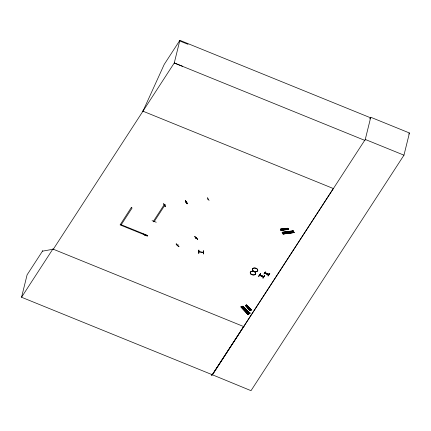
<?xml version="1.0" encoding="UTF-8"?>
<svg xmlns="http://www.w3.org/2000/svg" width="431" height="431" viewBox="0 0 431 431"><rect width="100%" height="100%" fill="white"/><g stroke="black" fill="none" stroke-linecap="round" stroke-linejoin="round"><path stroke-width="0.65" d="M198.621 253.207C199.197 245.81 197.985 253.934 198.912 253.056M198.987 251.871L199.445 251.564M203.389 250.783L203.507 253.918M203.389 250.944L203.324 253.724M203.524 253.945L203.346 250.966M195.884 238.268L196.267 237.81M152.078 220.667L156.237 222.251M164.486 205.231L164.879 205.145M164.545 205.334L165.051 205.037M185.847 201.972L185.788 201.87M186.24 202.155L185.772 202.096L186.181 202.037M186.424 202.204L186.935 202.241L186.483 202.306M208.13 199.133L207.742 199.047M142.505 111.009L333.325 188.53L212.37 374.771L21.55 297.25L27.099 274.827L42.755 250.723L42.653 251.138L53.331 249.188M120.421 224.416L147.763 235.525L147.445 236.01L120.104 224.907L131.358 207.408M370.687 117.846L179.867 40.325L174.264 62.974L53.309 249.22L52.862 249.037L21.55 297.25M147.467 235.655C147.456 236.474 142.844 234.534 143.372 233.974M145.543 234.459L145.322 234.943M145.689 234.518L145.613 234.809M147.45 235.687L143.324 234.152M154.174 221.588L153.905 221.577M163.699 203.621L165.375 206.761L163.602 203.788M164.998 205.269L165.089 204.677M185.389 200.781C190.895 210.409 181.419 193.848 187.356 203.551M185.368 200.808L185.637 200.593M176.29 243.725C175.245 244.285 178.978 247.06 179.005 246.43M187.119 203.384L185.411 200.577M177.615 245.174L177.998 244.84M177.685 245.298L178.095 244.932M194.78 236.732L197.689 239.367L194.828 236.549M195.836 238.268L196.17 237.718L195.739 238.171M207.349 197.549L209.057 200.507M197.543 239.253L194.834 236.689M207.726 198.842L207.828 199.197M198.977 250.12L198.686 250.266M202.877 252.081L202.845 252.442M211.977 374.264L211.659 375.557L243.682 326.558M369.669 118.94L370.757 117.264L409.45 132.985L403.96 155.171L251.014 390.675L212.37 374.771M260.464 273.712L258.832 276.223M259.554 275.107L263.621 276.912L259.543 275.134M259.704 274.967L263.896 276.492M262.932 277.887L263.125 278.119L264.758 275.603M263.917 274.046L265.485 271.638M268.745 274.595L264.645 272.931L268.734 274.622M268.028 275.84L269.844 273.416L268.217 275.942L268.023 275.711M268.982 274.315L264.833 272.645L268.933 274.31M269.661 273.329L267.985 275.851M212.321 374.959L365.267 139.455L370.757 117.264M153.862 221.782L154.029 221.534L153.845 221.809M143.237 234.292L147.332 235.956M263.535 277.047L259.44 275.355M268.621 274.865L264.532 273.179M268.707 274.714L264.591 273.087M145.635 234.82L145.522 234.992M142.952 111.187L164.216 64.429L179.867 40.325M164.949 205.291L164.561 205.204M178.946 246.58L176.204 243.903M121.219 224.74L132.085 208.006L131.288 207.683M258.595 276.26L260.432 273.712M258.799 276.363L260.372 273.809M261.445 275.996L261.789 276.099M264.758 275.608C263.4 276.249 261.272 280.98 264.591 275.522M408.717 134.111L409.45 132.985M198.901 250.271L198.81 253.212M241.285 306.797L248.493 314.177L241.543 306.694L241.188 306.824L248.143 314.296L247.873 314.382L240.913 306.91L241.198 306.813M241.532 306.705L248.471 314.188M249.668 313.784L249.953 313.682L242.982 306.225L242.502 306.322L249.592 313.811L242.362 306.43L249.711 313.773L242.734 306.317M245.735 305.299L245.352 305.428L246.721 304.959M251.365 309.943L250.971 310.083L246.419 304.986L251.343 309.959M249.991 310.412L245.363 305.423L249.98 310.412L251.278 309.932M250.072 310.336L250.4 310.266L245.681 305.229M250.147 310.358L245.675 305.267M240.934 306.915L247.917 314.371M246.484 305.046L250.971 310.083M250.222 310.336L245.449 305.31L250.158 310.352M248.143 314.296L241.053 306.802M185.734 202.085L186.09 202.031M202.915 252.313L203.313 252.388M203.249 252.491L198.944 251.833M245.923 305.816L247.119 305.412M247.944 307.987L249.14 307.583M248.412 308.494L249.614 308.09M248.832 308.941L250.034 308.537M249.307 309.447L250.503 309.043M249.619 309.787L250.815 309.383M186.909 202.274L186.526 202.301M187.086 203.766L185.562 200.555M280.581 229.534L287.983 228.597L280.398 229.2L287.86 228.236L288.42 229.394L281.012 230.332L288.409 229.389M280.457 229.238L287.854 228.29L287.983 228.597M280.468 229.33L287.967 228.43M288.393 229.281L280.893 230.035M288.296 229.033L280.834 229.998L288.312 229.2M280.904 230.127L288.382 229.26M293.193 230.871L282.1 232.287L282.343 232.605L293.436 231.21L293.285 230.844L282.186 232.341M293.317 231.091L282.208 232.476L282.386 232.794L293.349 231.14M293.931 232.115L282.752 233.478L282.995 233.801L294.093 232.406L283.043 233.99L294.131 232.573L293.937 232.034L282.876 233.704M280.398 229.19L281.023 230.337M198.993 251.72L203.265 252.356M261.612 275.743L261.428 276.023M261.714 276.136L261.897 275.856M179.711 40.972L188.029 44.307M182.582 66.315L174.264 62.974L365.084 140.501M365.267 139.455L403.96 155.171M264.812 272.737L268.917 274.402M259.721 274.913L263.831 276.578M52.862 249.037L244.129 326.741M293.355 231.178L282.348 232.627M293.463 231.372L282.38 232.794M294.125 232.573L283.038 233.99M246.419 304.986L251.203 310.008M242.885 306.193L249.942 313.698M287.1 228.333L287.649 229.324M286.599 228.398L287.148 229.389M285.85 228.495L286.399 229.481M285.182 228.581L285.731 229.572M284.433 228.678L284.983 229.664M281.211 229.087L281.761 230.073M280.462 229.184L280.586 229.54M250.212 312.771A222.504 161.997 11.8 0 1 249.694 313.811M267.042 273.733L266.805 273.96L266.994 273.75M164.222 204.628L153.355 221.362L154.153 221.685L165.019 204.951L164.222 204.628M252.889 270.749A2.791 1.799 13.9 0 0 257.587 270.948A2.791 1.799 13.9 0 0 254.646 268.05A2.791 1.799 13.9 0 0 252.889 270.749M252.895 270.673A2.807 1.81 13.9 0 0 257.625 270.878A2.807 1.81 13.9 0 0 254.662 267.958A2.807 1.81 13.9 0 0 252.895 270.673M250.81 273.954A2.791 1.799 13.9 0 0 255.508 274.159A2.791 1.799 13.9 0 0 252.561 271.255A2.791 1.799 13.9 0 0 250.81 273.954M250.815 273.879A2.807 1.81 13.9 0 0 255.54 274.084A2.807 1.81 13.9 0 0 252.577 271.164A2.807 1.81 13.9 0 0 250.815 273.879"/></g></svg>
